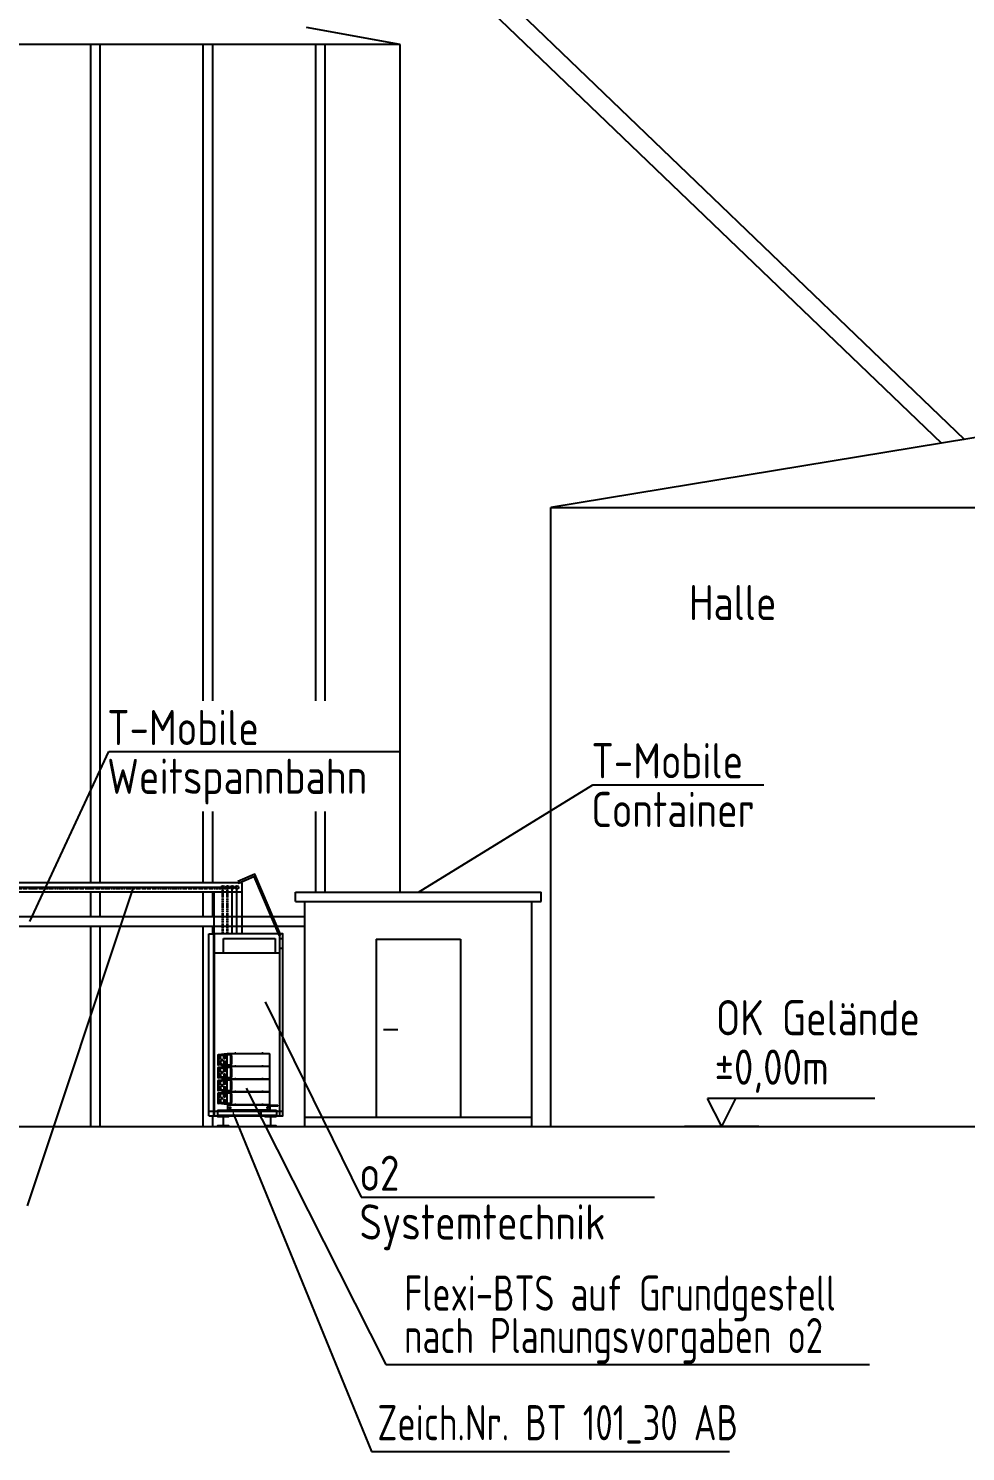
# Model space of a CAD drawing. Header units: millimetres. Extents: x -139278 to 641613, y -260926 to 217780.
# Drawn here: x 139872 to 149864, y 1847 to 17022 of the extents above; entities that cross this region are included whole.
import ezdxf
from ezdxf.enums import TextEntityAlignment as Align

# ---------------------------------------------------------------- set-up
doc = ezdxf.new("R2010")
doc.units = ezdxf.units.MM
for name, pattern in [('ACAD_ISO13W100', [36, 12, -3, 12, -3, 0, -3, 0, -3]), ('GESTRICHELT', [0.75, 0.5, -0.25]), ('MITTE', [50.8, 31.75, -6.35, 6.35, -6.35])]:
    doc.linetypes.add(name, pattern=pattern)
for name, color, linetype, lineweight in [('10_30_Sektorantenne_MHA', 21, 'Continuous', 25), ('10_30_Stahlbau', 6, 'Continuous', 25), ('10_31_Antennentraeger_VDK', 16, 'GESTRICHELT', 18), ('10_31_AntennentraegerAchse', 61, 'MITTE', 18), ('10_31_Kabel_Feeder', 21, 'ACAD_ISO13W100', 35), ('70_T-Mobile', 220, 'Continuous', 25)]:
    doc.layers.add(name, color=color, linetype=linetype, lineweight=lineweight)
doc.styles.add('ISOCP', font='ISOCP', dxfattribs={"width": 0.9})

msp = doc.modelspace()

# ---------------------------------------------------------------- linework, layer by layer
for p, q in [((138115.571, 23912.264), (149853.593, 12639.115)), ((138115.571, 23634.966), (149607.128, 12598.521)), ((143836.507, 16852.264), (142836.507, 17032.264)), ((143836.507, 16852.264), (138536.507, 16852.264)), ((140536.507, 7912.264), (140536.507, 16852.264)), ((140636.507, 7912.264), (140636.507, 16852.264)), ((141736.507, 9853.833), (141736.507, 16852.264)), ((141836.507, 9853.833), (141836.507, 16852.264)), ((142936.507, 9853.833), (142936.507, 16852.264)), ((143036.507, 9853.833), (143036.507, 16852.264)), ((143836.507, 7812.264), (143836.507, 16852.264)), ((153940.571, 13312.264), (145440.571, 11912.264)), ((145440.571, 5312.264), (145440.571, 11912.264)), ((145440.571, 11912.264), (162440.571, 11912.264)), ((141736.507, 7912.264), (141736.507, 8671.629)), ((141836.507, 7912.264), (141836.507, 8671.629)), ((142936.507, 7812.264), (142936.507, 8671.629)), ((143036.507, 7812.264), (143036.507, 8671.629)), ((142148.213, 7912.264), (136237.125, 7912.264)), ((142148.213, 7912.264), (142148.213, 7366.264)), ((142148.213, 7812.264), (136237.125, 7812.264)), ((140987.079, 7861.854), (139856.786, 4466.842)), ((140536.507, 7547.325), (140536.507, 7812.264)), ((140636.507, 7547.325), (140636.507, 7812.264)), ((141736.507, 7547.325), (141736.507, 7812.264)), ((141836.507, 7547.325), (141836.507, 7812.264)), ((141848.213, 7812.264), (141848.213, 7366.264)), ((140536.507, 5312.264), (140536.507, 7447.325)), ((140636.507, 5312.264), (140636.507, 7447.325)), ((141736.507, 6858.055), (141736.507, 7447.325)), ((141836.507, 7366.264), (141836.507, 7447.325)), ((141794.141, 6038.114), (141794.141, 7366.264)), ((141794.141, 7366.264), (141844.141, 7366.264)), ((141951.641, 7166.264), (141951.641, 7316.264)), ((141951.641, 7316.264), (142501.641, 7316.264)), ((142501.641, 7316.264), (142501.641, 7166.264)), ((142551.641, 7316.264), (142584.141, 7316.264)), ((141844.141, 7216.264), (141851.641, 7216.264)), ((141851.641, 7166.264), (142551.641, 7166.264)), ((142551.641, 7216.264), (142584.141, 7216.264)), ((141736.507, 5312.264), (141736.507, 6858.055)), ((142395.081, 6643.528), (143418.342, 4559.071)), ((141794.141, 5586.414), (141794.141, 6038.114)), ((141794.141, 5426.264), (141794.141, 5586.414)), ((141794.141, 5476.264), (142584.141, 5476.264)), ((141844.141, 5476.264), (141851.641, 5476.264)), ((141844.141, 5476.264), (141844.141, 5426.264)), ((148895.095, 5612.264), (147114.063, 5612.264)), ((147414.063, 5612.264), (147114.063, 5612.264)), ((147264.063, 5312.264), (147114.063, 5612.264)), ((147264.063, 5312.264), (147414.063, 5612.264)), ((120787.955, 5312.264), (165429.733, 5312.264)), ((141836.507, 5312.264), (141836.507, 5426.264)), ((142394.141, 5426.264), (142009.141, 5426.264)), ((147659.163, 5312.264), (146868.663, 5312.264)), ((143418.342, 4559.071), (146548.955, 4559.071))]:
    msp.add_line(p, q)
at = {"ltscale": 4}
for p, q in [((142094.948, 7861.854), (136237.125, 7861.854)), ((142044.948, 7366.264), (142044.948, 7861.854)), ((142094.948, 7366.264), (142094.948, 7861.854))]:
    msp.add_line(p, q, dxfattribs=at)
at = {"color": 252}
msp.add_lwpolyline([(142103.131, 7926.298), (142110.948, 7907.889), (142276.627, 7978.251), (142276.627, 7978.251), (142542.437, 7352.355), (142560.845, 7360.173), (142287.217, 8004.477), (142103.131, 7926.298)], close=True, dxfattribs=at)
for points in [[(141941.241, 7366.264), (141844.141, 7366.264), (141844.141, 6858.055)], [(142551.641, 6586.414), (142551.641, 7366.264), (141851.641, 7366.264), (141851.641, 6038.114)], [(142584.141, 6586.359), (142584.141, 7366.264), (141941.241, 7366.264)], [(141844.141, 6858.055), (141844.141, 5586.414)], [(142551.641, 5586.414), (142551.641, 6586.414)], [(142584.141, 5586.414), (142584.141, 6586.359)], [(141851.641, 6038.114), (141851.641, 5586.414)], [(141794.141, 5426.264), (142584.141, 5426.264), (142584.141, 5586.414)], [(141844.141, 5586.414), (141844.141, 5476.264), (141851.641, 5476.264)], [(141851.641, 5586.414), (141851.641, 5426.264), (142551.641, 5426.264)], [(142551.641, 5426.264), (142551.641, 5586.414)]]:
    msp.add_lwpolyline(points)
at = {"ltscale": 5}
for points in [[(141934.641, 5320.264), (141889.141, 5320.264), (141889.141, 5312.264), (142009.141, 5312.264), (142009.141, 5320.264), (141963.641, 5320.264, -0.414213562), (141951.641, 5332.264), (141951.641, 5406.264, -0.414213562), (141963.641, 5418.264), (142009.141, 5418.264), (142009.141, 5426.264), (141889.141, 5426.264), (141889.141, 5418.264), (141934.641, 5418.264, -0.414213562), (141946.641, 5406.264), (141946.641, 5332.264, -0.414213562)], [(142439.641, 5320.264), (142394.141, 5320.264), (142394.141, 5312.264), (142514.141, 5312.264), (142514.141, 5320.264), (142468.641, 5320.264, -0.414213562), (142456.641, 5332.264), (142456.641, 5406.264, -0.414213562), (142468.641, 5418.264), (142514.141, 5418.264), (142514.141, 5426.264), (142394.141, 5426.264), (142394.141, 5418.264), (142439.641, 5418.264, -0.414213562), (142451.641, 5406.264), (142451.641, 5332.264, -0.414213562)]]:
    msp.add_lwpolyline(points, format="xyb", close=True, dxfattribs=at)
for centre in [(141944.948, 7861.854), (141994.948, 7861.854), (142044.948, 7861.854), (142094.948, 7861.854)]:
    msp.add_circle(centre, 17.652)
at = {"layer": '10_30_Sektorantenne_MHA'}
for p, q in [((141892.407, 6074.721), (141896.589, 6071.837)), ((141896.589, 6071.837), (142030.479, 6085.158)), ((141896.589, 5974.249), (141896.589, 6071.837)), ((141989.324, 6088.043), (141896.813, 6077.024)), ((142027.479, 6078.83), (141902.589, 6066.404)), ((141954.976, 6043.384), (141954.976, 6071.616)), ((141971.157, 6043.384), (141971.157, 6073.226)), ((141989.324, 5958.043), (141989.324, 6088.043)), ((142440.641, 6088.043), (141989.324, 6088.043)), ((142027.479, 6078.779), (142027.479, 5967.256)), ((142034.661, 6088.043), (142030.479, 6085.158)), ((142030.479, 6085.158), (142030.479, 5960.928)), ((142083.641, 6094.488), (142071.641, 6094.488)), ((142071.641, 6088.043), (142071.641, 6094.488)), ((142083.641, 6088.043), (142083.641, 6094.488)), ((142373.641, 6094.488), (142361.641, 6094.488)), ((142361.641, 6088.043), (142361.641, 6094.488)), ((142373.641, 6088.043), (142373.641, 6094.488)), ((142447.641, 5965.043), (142447.641, 6081.043)), ((141890.641, 6070.074), (141890.641, 5976.012)), ((141890.641, 5933.629), (141890.641, 5839.568)), ((141892.407, 5971.364), (141896.589, 5974.249)), ((141892.407, 5938.277), (141896.589, 5935.392)), ((142030.479, 5960.928), (141896.589, 5974.249)), ((141896.589, 5935.392), (142030.479, 5948.714)), ((141896.589, 5837.804), (141896.589, 5935.392)), ((141989.324, 5958.043), (141896.813, 5969.061)), ((141989.324, 5951.598), (141896.813, 5940.58)), ((141902.589, 5979.682), (141902.589, 6066.404)), ((142027.479, 5967.256), (141902.589, 5979.682)), ((142027.479, 5942.385), (141902.589, 5929.959)), ((141902.589, 5843.237), (141902.589, 5929.959)), ((141918.77, 6043.384), (141918.77, 6068.014)), ((141918.77, 6002.701), (141918.77, 5978.072)), ((141918.77, 5906.94), (141918.77, 5931.569)), ((141954.976, 6002.701), (141954.976, 5974.469)), ((141954.976, 5906.94), (141954.976, 5935.172)), ((141971.157, 6002.701), (141971.157, 5972.86)), ((141971.157, 5906.94), (141971.157, 5936.782)), ((141989.324, 5958.043), (142440.641, 5958.043)), ((141989.324, 5821.598), (141989.324, 5951.598)), ((142440.641, 5951.598), (141989.324, 5951.598)), ((142027.479, 5942.334), (142027.479, 5830.811)), ((142034.661, 5958.043), (142030.479, 5960.928)), ((142034.661, 5951.598), (142030.479, 5948.714)), ((142030.479, 5948.714), (142030.479, 5824.483)), ((142083.641, 5958.043), (142071.641, 5958.043)), ((142071.641, 5951.598), (142071.641, 5958.043)), ((142083.641, 5958.043), (142071.641, 5958.043)), ((142071.641, 5951.598), (142071.641, 5958.043)), ((142083.641, 5951.598), (142083.641, 5958.043)), ((142083.641, 5951.598), (142083.641, 5958.043)), ((142373.641, 5958.043), (142361.641, 5958.043)), ((142361.641, 5951.598), (142361.641, 5958.043)), ((142373.641, 5958.043), (142361.641, 5958.043)), ((142361.641, 5951.598), (142361.641, 5958.043)), ((142373.641, 5951.598), (142373.641, 5958.043)), ((142373.641, 5951.598), (142373.641, 5958.043)), ((142447.641, 5828.598), (142447.641, 5944.598)), ((141890.641, 5797.184), (141890.641, 5703.123)), ((141892.407, 5834.92), (141896.589, 5837.804)), ((141892.407, 5801.832), (141896.589, 5798.947)), ((142030.479, 5824.483), (141896.589, 5837.804)), ((141896.589, 5798.947), (142030.479, 5812.269)), ((141896.589, 5701.36), (141896.589, 5798.947)), ((141989.324, 5821.598), (141896.813, 5832.617)), ((141989.324, 5815.154), (141896.813, 5804.135)), ((142027.479, 5830.811), (141902.589, 5843.237)), ((142027.479, 5805.941), (141902.589, 5793.515)), ((141902.589, 5706.793), (141902.589, 5793.515)), ((141918.77, 5866.257), (141918.77, 5841.627)), ((141918.77, 5770.495), (141918.77, 5795.125)), ((141954.976, 5866.257), (141954.976, 5838.025)), ((141954.976, 5770.495), (141954.976, 5798.727)), ((141971.157, 5866.257), (141971.157, 5836.415)), ((141971.157, 5770.495), (141971.157, 5800.337)), ((141989.324, 5821.598), (142440.641, 5821.598)), ((141989.324, 5685.154), (141989.324, 5815.154)), ((142440.641, 5815.154), (141989.324, 5815.154)), ((142027.479, 5805.89), (142027.479, 5694.366)), ((142034.661, 5821.598), (142030.479, 5824.483)), ((142034.661, 5815.154), (142030.479, 5812.269)), ((142030.479, 5812.269), (142030.479, 5688.038)), ((142083.641, 5821.598), (142071.641, 5821.598)), ((142071.641, 5815.154), (142071.641, 5821.598)), ((142083.641, 5815.154), (142083.641, 5821.598)), ((142373.641, 5821.598), (142361.641, 5821.598)), ((142361.641, 5815.154), (142361.641, 5821.598)), ((142373.641, 5815.154), (142373.641, 5821.598)), ((142447.641, 5692.154), (142447.641, 5808.154)), ((141890.641, 5660.74), (141890.641, 5566.678)), ((141892.407, 5698.475), (141896.589, 5701.36)), ((141892.407, 5665.388), (141896.589, 5662.503)), ((142030.479, 5688.038), (141896.589, 5701.36)), ((141896.589, 5662.503), (142030.479, 5675.824)), ((141896.589, 5564.915), (141896.589, 5662.503)), ((141989.324, 5685.154), (141896.813, 5696.172)), ((141989.324, 5678.709), (141896.813, 5667.691)), ((142027.479, 5694.366), (141902.589, 5706.793)), ((142027.479, 5669.496), (141902.589, 5657.07)), ((141902.589, 5570.348), (141902.589, 5657.07)), ((141918.77, 5729.812), (141918.77, 5705.183)), ((141918.77, 5634.051), (141918.77, 5658.68)), ((141954.976, 5729.812), (141954.976, 5701.58)), ((141954.976, 5634.051), (141954.976, 5662.282)), ((141971.157, 5729.812), (141971.157, 5699.97)), ((141971.157, 5634.051), (141971.157, 5663.892)), ((141989.324, 5685.154), (142440.641, 5685.154)), ((141989.324, 5548.709), (141989.324, 5678.709)), ((142440.641, 5678.709), (141989.324, 5678.709)), ((142027.479, 5669.445), (142027.479, 5557.922)), ((142034.661, 5685.154), (142030.479, 5688.038)), ((142034.661, 5678.709), (142030.479, 5675.824)), ((142030.479, 5675.824), (142030.479, 5551.594)), ((142083.641, 5685.154), (142071.641, 5685.154)), ((142071.641, 5678.709), (142071.641, 5685.154)), ((142083.641, 5678.709), (142083.641, 5685.154)), ((142191.888, 5722.95), (143681.661, 2776.002)), ((142373.641, 5685.154), (142361.641, 5685.154)), ((142361.641, 5678.709), (142361.641, 5685.154)), ((142373.641, 5678.709), (142373.641, 5685.154)), ((142447.641, 5555.709), (142447.641, 5671.709)), ((141892.407, 5562.03), (141896.589, 5564.915)), ((142030.479, 5551.594), (141896.589, 5564.915)), ((141989.324, 5548.709), (141896.813, 5559.727)), ((142027.479, 5557.922), (141902.589, 5570.348)), ((141918.77, 5593.367), (141918.77, 5568.738)), ((141954.976, 5593.367), (141954.976, 5565.136)), ((141971.157, 5593.367), (141971.157, 5563.526)), ((141989.324, 5548.709), (142440.641, 5548.709)), ((142450.641, 5542.264), (141994.641, 5542.264)), ((141994.641, 5542.264), (141994.641, 5486.264)), ((141994.641, 5486.264), (142450.641, 5486.264)), ((142034.661, 5548.709), (142030.479, 5551.594)), ((142083.641, 5548.709), (142071.641, 5548.709)), ((142071.641, 5542.264), (142071.641, 5548.709)), ((142083.641, 5542.264), (142083.641, 5548.709)), ((142373.641, 5548.709), (142361.641, 5548.709)), ((142361.641, 5542.264), (142361.641, 5548.709)), ((142373.641, 5542.264), (142373.641, 5548.709)), ((142417.121, 5537.936), (142417.121, 5533.275)), ((142528.538, 5537.936), (142417.121, 5537.936)), ((142417.121, 5537.936), (142417.121, 5533.275)), ((142417.121, 5533.275), (142528.538, 5533.275)), ((142450.641, 5486.264), (142450.641, 5542.264)), ((142057.011, 5444.919), (143531.558, 1847.073)), ((143681.661, 2776.002), (148838.693, 2776.002)), ((143531.558, 1847.073), (147347.509, 1847.073))]:
    msp.add_line(p, q, dxfattribs=at)
for centre, radius in [((141910.679, 6043.384), 8.09), ((141910.679, 6002.701), 8.09), ((141936.873, 6023.043), 8.09), ((141963.067, 6043.384), 8.09), ((141963.067, 6002.701), 8.09), ((141910.679, 5906.94), 8.09), ((141910.679, 5866.257), 8.09), ((141910.679, 5770.495), 8.09), ((141936.873, 5886.598), 8.09), ((141963.067, 5906.94), 8.09), ((141963.067, 5866.257), 8.09), ((141963.067, 5770.495), 8.09), ((141910.679, 5729.812), 8.09), ((141910.679, 5634.051), 8.09), ((141936.873, 5750.154), 8.09), ((141936.873, 5613.709), 8.09), ((141963.067, 5729.812), 8.09), ((141963.067, 5634.051), 8.09), ((141910.679, 5593.367), 8.09), ((141963.067, 5593.367), 8.09), ((142022.18, 5514.264), 6.592), ((142423.269, 5514.264), 6.592)]:
    msp.add_circle(centre, radius, dxfattribs=at)
for centre, radius, start, end in [((141897.641, 6070.074), 7, 96.7922031, 180), ((141686.418, 6023.043), 354.257, 349.4273343, 10.5726657), ((142440.641, 6081.043), 7, 0, 90), ((141897.641, 5976.012), 7, 180, 263.2077969), ((141897.641, 5933.629), 7, 96.7922031, 180), ((141686.418, 5886.598), 354.257, 349.4273343, 10.5726657), ((142440.641, 5965.043), 7, 270, 0), ((142440.641, 5944.598), 7, 0, 90), ((141897.641, 5839.568), 7, 180, 263.2077969), ((141897.641, 5797.184), 7, 96.7922031, 180), ((141686.418, 5750.154), 354.257, 349.4273343, 10.5726657), ((142440.641, 5828.598), 7, 270, 0), ((142440.641, 5808.154), 7, 0, 90), ((141897.641, 5703.123), 7, 180, 263.2077969), ((141897.641, 5660.74), 7, 96.7922031, 180), ((141686.418, 5613.709), 354.257, 349.4273343, 10.5726657), ((142440.641, 5692.154), 7, 270, 0), ((142440.641, 5671.709), 7, 0, 90), ((141897.641, 5566.678), 7, 180, 263.2077969), ((142440.641, 5555.709), 7, 270, 0), ((142527.912, 5535.614), 2.405, 283.3538538, 74.9174903)]:
    msp.add_arc(centre, radius, start, end, dxfattribs=at)
at = {"layer": '10_30_Stahlbau'}
for p, q in [((141889.141, 5486.264), (142518.141, 5486.264)), ((141889.141, 5486.264), (141889.141, 5426.264)), ((142450.641, 5486.264), (141994.641, 5486.264)), ((142518.141, 5486.264), (142518.141, 5426.264)), ((142518.141, 5431.264), (141889.141, 5431.264)), ((141889.141, 5426.264), (142518.141, 5426.264))]:
    msp.add_line(p, q, dxfattribs=at)
at = {"layer": '10_31_Antennentraeger_VDK', "ltscale": 10}
for p, q in [((141907.141, 5431.264), (141907.141, 5426.264)), ((141921.141, 5431.264), (141921.141, 5426.264)), ((142486.141, 5431.264), (142486.141, 5426.264)), ((142500.141, 5431.264), (142500.141, 5426.264))]:
    msp.add_line(p, q, dxfattribs=at)
for points in [[(142045.641, 5481.264, -0.414213562), (142053.641, 5473.264), (142053.641, 5430.264, 0.414213562), (142057.641, 5426.264), (142058.641, 5426.264), (142058.641, 5486.264), (141998.641, 5486.264), (141998.641, 5485.264, 0.414213562), (142002.641, 5481.264)], [(142361.641, 5481.264, 0.414213562), (142353.641, 5473.264), (142353.641, 5430.264, -0.414213562), (142349.641, 5426.264), (142348.641, 5426.264), (142348.641, 5486.264), (142408.641, 5486.264), (142408.641, 5485.264, -0.414213562), (142404.641, 5481.264)]]:
    msp.add_lwpolyline(points, format="xyb", close=True, dxfattribs=at)
at = {"layer": '10_31_AntennentraegerAchse', "ltscale": 15}
for p, q in [((141914.141, 5434.264), (141914.141, 5423.264)), ((142493.141, 5434.264), (142493.141, 5423.264))]:
    msp.add_line(p, q, dxfattribs=at)
at = {"layer": '10_31_Kabel_Feeder', "color": 5, "ltscale": 0.1}
for p, q in [((141994.948, 7852.105), (136237.125, 7852.105)), ((141944.948, 7366.264), (141944.948, 7852.105)), ((141994.948, 7366.264), (141994.948, 7852.105))]:
    msp.add_line(p, q, dxfattribs=at)
at = {"layer": '70_T-Mobile'}
for p, q in [((139887.91, 7499.727), (140727.777, 9311.518)), ((140727.777, 9311.518), (143839.248, 9311.518)), ((144030.571, 7812.264), (145891.046, 8957.583)), ((145891.046, 8957.583), (147713.214, 8957.583)), ((142720.571, 7712.264), (142720.571, 7812.264)), ((142720.571, 7812.264), (145340.571, 7812.264)), ((145340.571, 7712.264), (145340.571, 7812.264)), ((142720.571, 7712.264), (145340.571, 7712.264)), ((142820.571, 5312.264), (142820.571, 7712.264)), ((145240.571, 5312.264), (145240.571, 7712.264)), ((141319.09, 7547.325), (139604.005, 7547.325)), ((141319.09, 7447.325), (139604.005, 7447.325)), ((141183.834, 7547.325), (140696.065, 7547.325)), ((141183.834, 7447.325), (140696.065, 7447.325)), ((141848.213, 7547.325), (141233.834, 7547.325)), ((141848.213, 7447.325), (141233.834, 7447.325)), ((142820.571, 7547.325), (141399.09, 7547.325)), ((142820.571, 7447.325), (141399.09, 7447.325)), ((142820.571, 7547.325), (142148.213, 7547.325)), ((142820.571, 7447.325), (142148.213, 7447.325)), ((143580.571, 7312.264), (143580.571, 5412.264)), ((143580.571, 7312.264), (144480.571, 7312.264)), ((144480.571, 7312.264), (144480.571, 5412.264)), ((143657.207, 6345.941), (143810.418, 6345.941)), ((142820.571, 5412.264), (145240.571, 5412.264))]:
    msp.add_line(p, q, dxfattribs=at)

# ---------------------------------------------------------------- texts
at = {"style": 'ISOCP', "width": 0.9}
for s, p in [('Halle', (146914.749, 10600.126)), ('OK Gelände', (147201.236, 6173.307)), ('%%p0,00m', (147187.875, 5646.373)), ('o2', (143401.913, 4514.956)), ('Systemtechnik', (143401.913, 3994.959))]:
    msp.add_text(s, height=375, dxfattribs=at).set_placement(p, align=Align.BOTTOM_LEFT)
at = {"layer": '10_30_Sektorantenne_MHA', "style": 'ISOCP', "width": 0.8}
for s, p in [('Flexi-BTS auf Grundgestell', (143878.501, 3349.104)), ('nach Planungsvorgaben o2', (143878.501, 2896.156)), ('Zeich.Nr. BT 101_30 AB ', (143592.946, 1967.228))]:
    msp.add_text(s, height=375, dxfattribs=at).set_placement(p)
at = {"layer": '70_T-Mobile', "style": 'ISOCP', "width": 0.9}
for s, p in [('T-Mobile', (140711.348, 9267.403)), ('T-Mobile', (145874.617, 8913.468)), ('Weitspannbahn', (140711.348, 8747.406)), ('Container', (145874.617, 8393.471))]:
    msp.add_text(s, height=375, dxfattribs=at).set_placement(p, align=Align.BOTTOM_LEFT)

doc.saveas('drawing.dxf')
